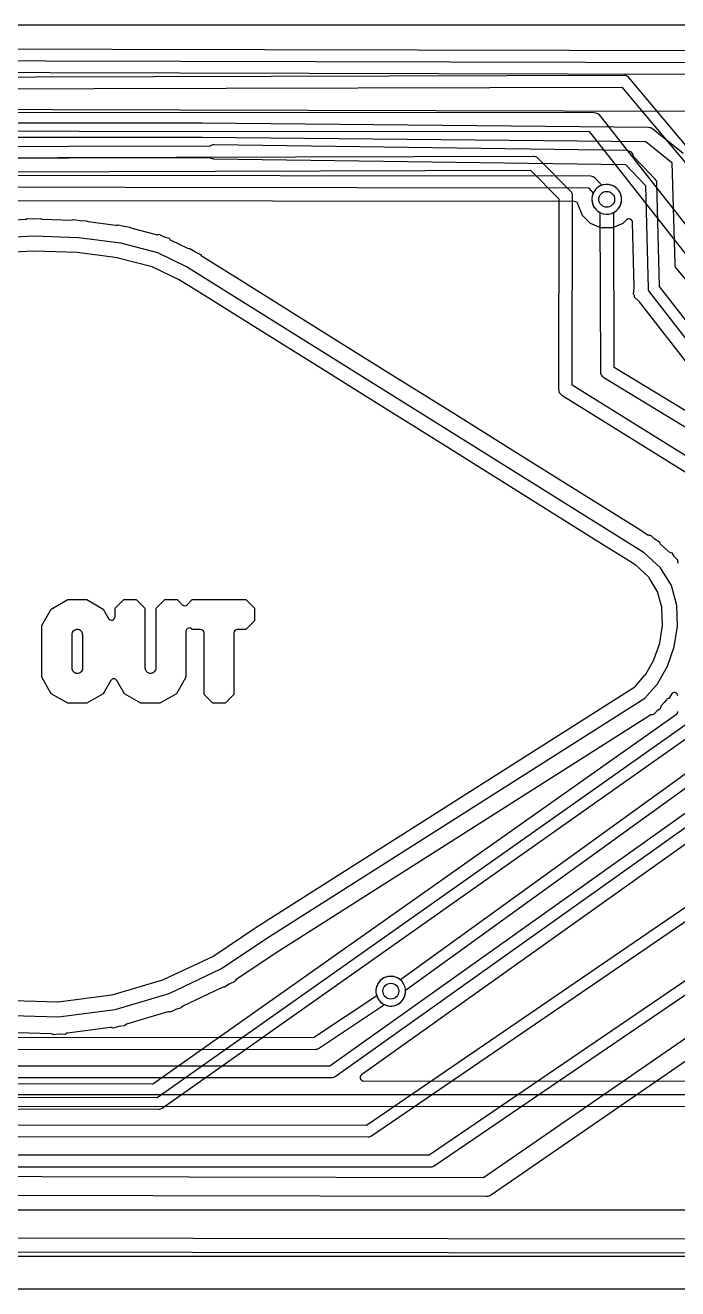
# Model space of a CAD drawing. Header units: millimetres. Extents: x 2.1 to 97.9, y 0.8 to 28.7.
# Drawn here: x 46.45 to 60.84, y 0.8 to 28.67 of the extents above; entities that cross this region are included whole.
import ezdxf

# ---------------------------------------------------------------- set-up
doc = ezdxf.new("R2010")
doc.units = ezdxf.units.MM

msp = doc.modelspace()

# ---------------------------------------------------------------- linework, layer by layer
at = {"layer": '16_copper'}
for points in [[(61.818, 28.099), (34.925, 28.162, 0.222506), (34.828, 28.117), (33.843, 26.942, 0.176138), (33.814, 26.861), (33.814, 26.162), (17.084, 26.162)], [(17.018, 25.908), (33.941, 25.908, 0.414214), (34.068, 26.035), (34.068, 26.814), (34.984, 27.908), (61.786, 27.845)], [(61.279, 27.584), (35.561, 27.648, 0.242866), (35.229, 27.478), (34.594, 26.589, 0.156294), (34.519, 26.353), (34.519, 25.679), (20.149, 25.679, 0.000779)], [(20.9, 19.74), (21.759, 20.599), (22.606, 20.599, 0.198912), (22.678, 20.629), (23.567, 21.518, 0.198912), (23.597, 21.59), (23.597, 24.867), (34.925, 24.867, 0.414214), (35.331, 25.273), (35.331, 26.222), (35.769, 26.835), (61.153, 26.772, 0.995419)], [(60.961, 25.836), (60.294, 26.376, 0.169301), (60.199, 26.41), (50.357, 26.505, 0.00242), (50.355, 26.505), (37.782, 26.505, 0.198912)], [(37.846, 26.2), (50.355, 26.2), (60.143, 26.105), (60.714, 25.643), (60.776, 23.396, 0.171185), (60.812, 23.301), (62.273, 21.586, 0.218558)], [(61.72, 21.266), (60.444, 22.906), (60.382, 25.188, 0.184339), (60.348, 25.271), (59.871, 25.776, 0.359212), (59.724, 25.902), (50.617, 26.029, 0.151437), (50.53, 26.003), (38.036, 25.972, 0.19426), (37.948, 25.936), (35.964, 24.012, 0.999638), (35.6, 23.466), (35.637, 23.445, 0.612993), (36.105, 23.795), (38.088, 25.718), (50.532, 25.749), (50.539, 25.744, 0.127644), (50.612, 25.724), (59.691, 25.597), (60.13, 25.132), (60.192, 22.858, 0.159808), (60.218, 22.783), (61.558, 21.061, 0.232857)], [(38.427, 25.108), (58.872, 25.083), (58.98, 24.965, 0.986419), (59.572, 24.683), (59.588, 24.723, 0.627692), (59.167, 25.137), (59.022, 25.295, 0.209911), (58.928, 25.337), (38.374, 25.362, 0.199232)], [(61.212, 21.01), (60.002, 22.566, 0.037898), (59.994, 22.574), (59.892, 22.671, 0.084871), (59.889, 22.696), (59.888, 22.704, 0.095063), (59.868, 22.737), (59.885, 22.876, 0.03789), (59.886, 22.888), (59.847, 24.322, 0.658345), (59.717, 24.374), (59.635, 24.293), (59.403, 24.196), (59.151, 24.196), (58.919, 24.293), (58.741, 24.47), (58.645, 24.703, 0.409131), (58.569, 24.778), (38.585, 24.803, 0.199232)], [(45.824, 24.356), (46.458, 24.389, 0.122318), (46.499, 24.403), (46.638, 24.398, 0.021797), (46.645, 24.399), (46.783, 24.406, 0.144796), (46.824, 24.392), (47.475, 24.369, 0.124367), (47.518, 24.381), (47.654, 24.363, 0.02379), (47.661, 24.362), (47.798, 24.357, 0.149839), (47.838, 24.338), (48.453, 24.258, 0.133084), (48.502, 24.268), (48.627, 24.235, 0.031108), (48.636, 24.234), (48.765, 24.217, 0.170003), (48.806, 24.189), (49.338, 24.05, 0.079183), (49.362, 24.048), (49.374, 24.05, 0.068152), (49.4, 24.058), (49.502, 24.009, 0.048568), (49.516, 24.004), (49.625, 23.975, 0.210623), (49.667, 23.929), (50.034, 23.752, 0.127923), (50.081, 23.746), (50.194, 23.675, 0.02731), (50.201, 23.671), (50.322, 23.613, 0.159046), (50.352, 23.577), (51.168, 23.067), (51.168, 23.067), (52.754, 22.076), (52.754, 22.076), (54.339, 21.086), (54.339, 21.086), (54.339, 21.086), (55.925, 20.095), (55.925, 20.095), (55.925, 20.095), (57.51, 19.105), (57.51, 19.105), (57.51, 19.105), (59.95, 17.581), (59.95, 17.581), (60.186, 17.433, 0.04123), (60.198, 17.428), (60.206, 17.424, 0.095155), (60.245, 17.422), (60.332, 17.343, 0.045025), (60.343, 17.335), (60.438, 17.276, 0.210835), (60.468, 17.219), (60.639, 17.064, 0.123385), (60.672, 17.046), (60.714, 17.035), (60.76, 16.958, 0.073734), (60.774, 16.941), (60.84, 16.88, 0.257286), (60.853, 16.802)], [(45.945, 7.167), (47.165, 7.13), (47.171, 7.131), (47.177, 7.131), (48.359, 7.286, 0.039597), (48.371, 7.288), (49.507, 7.625, 0.038409), (49.518, 7.63), (50.602, 8.142, 0.036581), (50.612, 8.148), (51.52, 8.754, 0.069741), (51.537, 8.769), (51.658, 8.846, 0.005594), (51.66, 8.847), (51.78, 8.927, 0.071944), (51.8, 8.936), (59.895, 14.078, 0.072066), (59.911, 14.092), (60.121, 14.333, 0.049564), (60.13, 14.345), (60.311, 14.662, 0.044973), (60.317, 14.675), (60.445, 15.037, 0.045095), (60.448, 15.05), (60.509, 15.429, 0.049578), (60.51, 15.444), (60.495, 15.814, 0.05775), (60.492, 15.831), (60.399, 16.17, 0.067144), (60.391, 16.188), (60.215, 16.484, 0.073719), (60.2, 16.501), (59.911, 16.765, 0.045025), (59.9, 16.773), (59.009, 17.329), (59.009, 17.329), (59.009, 17.329), (55.594, 19.463), (55.594, 19.463), (54.253, 20.301), (54.253, 20.301), (52.911, 21.139), (52.911, 21.139), (52.911, 21.139), (51.569, 21.978), (51.569, 21.978), (51.569, 21.978), (50.228, 22.816), (50.228, 22.816), (50.228, 22.816), (49.857, 23.047, 0.02731), (49.85, 23.051), (49.269, 23.332, 0.048568), (49.255, 23.337), (48.5, 23.534, 0.031108), (48.49, 23.535), (47.602, 23.652, 0.02379), (47.595, 23.653), (46.65, 23.686, 0.021797), (46.644, 23.686), (45.717, 23.638, 0.024198)], [(60.846, 13.877, 0.769152), (60.703, 13.915), (60.649, 13.82, 0.212774), (60.593, 13.791), (60.541, 13.732), (60.541, 13.732), (60.541, 13.732), (60.485, 13.668, 0.125052), (60.468, 13.634), (60.459, 13.594), (60.381, 13.544, 0.072081), (60.365, 13.53), (60.305, 13.461, 0.254763), (60.228, 13.447), (52.048, 8.251, 0.00558), (52.046, 8.25), (51.107, 7.623, 0.019352), (51.102, 7.62), (51.097, 7.614, 0.105181), (51.076, 7.58), (50.963, 7.526, 0.036581), (50.954, 7.521), (50.85, 7.452, 0.183142), (50.796, 7.447), (49.929, 7.037, 0.017499), (49.925, 7.035), (49.918, 7.03, 0.107724), (49.891, 6.997), (49.773, 6.962, 0.038409), (49.762, 6.958), (49.652, 6.906, 0.187495), (49.596, 6.91), (48.684, 6.639, 0.016319), (48.679, 6.638), (48.672, 6.634, 0.109423), (48.639, 6.605), (48.519, 6.589, 0.039597), (48.507, 6.587), (48.391, 6.552, 0.190266), (48.336, 6.565), (47.384, 6.441, 0.015931), (47.379, 6.44), (47.371, 6.437, 0.109958), (47.334, 6.414), (47.213, 6.417, 0.039997), (47.201, 6.417), (47.08, 6.401, 0.191166), (47.028, 6.423), (46.04, 6.452, 0.016522)], [(18.087, 13.814), (27.593, 3.533, 0.2091), (27.686, 3.493), (55.404, 3.493), (55.411, 3.493, 0.135331), (55.475, 3.515), (64.782, 9.853, 0.993044)], [(63.267, 13.787), (54.727, 7.616), (54.697, 7.639), (54.66, 7.66), (54.62, 7.677), (54.579, 7.688), (54.536, 7.693), (54.493, 7.693), (54.451, 7.688), (54.409, 7.677), (54.37, 7.66), (54.332, 7.639), (54.298, 7.613), (54.268, 7.582), (54.242, 7.548), (54.22, 7.511), (54.204, 7.471), (54.193, 7.43), (54.187, 7.387), (54.187, 7.345), (54.193, 7.302), (54.204, 7.261), (54.22, 7.221), (54.242, 7.184), (54.268, 7.15), (54.298, 7.119), (54.332, 7.093), (54.37, 7.072), (54.409, 7.055), (54.451, 7.044), (54.493, 7.039), (54.536, 7.039), (54.579, 7.044, 0.374999), (54.842, 7.386), (63.382, 13.557)], [(41.061, 5.328), (49.242, 5.321, 0.155087), (49.286, 5.335), (60.813, 13.472, 0.243691), (60.846, 13.535)], [(41.059, 4.769), (49.403, 4.763, 0.155078), (49.476, 4.786), (61.351, 13.168, 0.243696)], [(33.484, 4.159), (54.019, 4.153, 0.151025), (54.091, 4.175), (65.317, 11.843)], [(20.1, 10.64), (27.091, 2.975, 0.210328), (27.241, 2.908), (56.622, 2.845), (56.631, 2.846, 0.140351), (56.738, 2.881), (64.446, 8.192)], [(67.335, 2.54), (25.628, 2.54), (21.716, 6.941, 1), (20.956, 6.267), (25.02, 1.695, 0.214228), (25.4, 1.524), (67.503, 1.524, 0.161647)]]:
    msp.add_lwpolyline(points, format="xyb", dxfattribs=at)
for points in [[(47.391, 13.716), (47.028, 13.925), (46.818, 14.288), (46.818, 14.666), (46.818, 14.666), (46.818, 15.43), (47.028, 15.793), (47.391, 16.002), (47.809, 16.002), (48.172, 15.793), (48.291, 15.586, 0.767326), (48.433, 15.625), (48.433, 15.809), (48.627, 16.002), (48.9, 16.002), (49.094, 15.809), (49.094, 14.498, 0.118843), (49.102, 14.455), (49.104, 14.452, 0.152097), (49.137, 14.406), (49.145, 14.4, 0.141967), (49.194, 14.379), (49.204, 14.378, 0.141873), (49.256, 14.384), (49.265, 14.388), (49.285, 14.4, 0.34309), (49.337, 14.498), (49.337, 14.666), (49.337, 14.666), (49.337, 15.809), (49.53, 16.002), (49.804, 16.002), (49.917, 15.889, 0.414214), (50.025, 15.889), (50.138, 16.002), (51.315, 16.002), (51.508, 15.809), (51.508, 15.535), (51.315, 15.342), (51.133, 15.342, 0.414214), (51.056, 15.265), (51.056, 13.909), (50.863, 13.716), (50.589, 13.716), (50.396, 13.909), (50.396, 15.265, 0.414214), (50.32, 15.342), (50.138, 15.342, 0.742653), (49.997, 15.299), (49.997, 14.329, 0.104848), (49.997, 14.288), (49.788, 13.925), (49.425, 13.716), (49.006, 13.716), (48.643, 13.925), (48.474, 14.219, 0.577348), (48.342, 14.219), (48.172, 13.925), (47.809, 13.716)], [(47.621, 14.379, 0.144032), (47.67, 14.4), (47.677, 14.406, 0.318497), (47.721, 14.498), (47.721, 15.052), (47.721, 15.052), (47.721, 15.22, 0.118842), (47.713, 15.263), (47.711, 15.266, 0.152113), (47.678, 15.312), (47.67, 15.318, 0.141967), (47.622, 15.339), (47.612, 15.34, 0.141873), (47.56, 15.334), (47.55, 15.33), (47.53, 15.318, 0.34309), (47.479, 15.22), (47.479, 14.498, 0.118777), (47.487, 14.455), (47.489, 14.452), (47.49, 14.448), (47.502, 14.428), (47.508, 14.42), (47.513, 14.413), (47.515, 14.412), (47.516, 14.411), (47.522, 14.406), (47.53, 14.4), (47.55, 14.388), (47.559, 14.385), (47.568, 14.381), (47.569, 14.381), (47.57, 14.38), (47.578, 14.379), (47.588, 14.378), (47.612, 14.378)]]:
    msp.add_lwpolyline(points, format="xyb", close=True, dxfattribs=at)
for points in [[(64.639, 10.063), (55.365, 3.747), (27.742, 3.747), (18.306, 13.951)], [(61.151, 13.337), (49.363, 5.017), (41.06, 5.023)], [(65.206, 12.075), (53.98, 4.407), (33.485, 4.413)], [(64.267, 8.563), (56.559, 3.251), (27.331, 3.315), (20.397, 10.918)]]:
    msp.add_lwpolyline(points, dxfattribs=at)
at = {"layer": '1_copper'}
for points in [[(29.011, 26.288, 0.193859), (28.926, 26.248), (27.161, 24.312, 0.943302), (26.906, 23.709), (26.946, 23.692, 0.659307), (27.348, 24.141), (29.076, 26.035), (33.592, 26.035, 0.001083), (33.592, 26.035), (34.545, 26.039, 0.150845), (34.617, 26.062), (36.33, 27.242), (59.612, 27.305), (61.829, 24.66, 0.944634), (62.393, 24.328), (62.415, 24.365, 0.65825), (62.024, 24.823), (59.768, 27.514, 0.222514), (59.671, 27.559), (36.29, 27.495, 0.15126), (36.218, 27.473), (34.505, 26.293), (33.591, 26.289), (29.02, 26.289)], [(47.391, 13.716), (47.028, 13.925), (46.818, 14.288), (46.818, 14.666), (46.818, 14.666), (46.818, 15.43), (47.028, 15.793), (47.391, 16.002), (47.809, 16.002), (48.172, 15.793), (48.291, 15.586, 0.767326), (48.433, 15.625), (48.433, 15.809), (48.627, 16.002), (48.9, 16.002), (49.094, 15.809), (49.094, 14.498, 0.118843), (49.102, 14.455), (49.104, 14.452, 0.152097), (49.137, 14.406), (49.145, 14.4, 0.141967), (49.194, 14.379), (49.204, 14.378, 0.141873), (49.256, 14.384), (49.265, 14.388), (49.285, 14.4, 0.34309), (49.337, 14.498), (49.337, 14.666), (49.337, 14.666), (49.337, 15.809), (49.53, 16.002), (49.804, 16.002), (49.917, 15.889, 0.414214), (50.025, 15.889), (50.138, 16.002), (51.315, 16.002), (51.508, 15.809), (51.508, 15.535), (51.315, 15.342), (51.133, 15.342, 0.414214), (51.056, 15.265), (51.056, 13.909), (50.863, 13.716), (50.589, 13.716), (50.396, 13.909), (50.396, 15.265, 0.414214), (50.32, 15.342), (50.138, 15.342, 0.742653), (49.997, 15.299), (49.997, 14.329, 0.104848), (49.997, 14.288), (49.788, 13.925), (49.425, 13.716), (49.006, 13.716), (48.643, 13.925), (48.474, 14.219, 0.577348), (48.342, 14.219), (48.172, 13.925), (47.809, 13.716)], [(47.621, 14.379, 0.144032), (47.67, 14.4), (47.677, 14.406, 0.318497), (47.721, 14.498), (47.721, 15.052), (47.721, 15.052), (47.721, 15.22, 0.118842), (47.713, 15.263), (47.711, 15.266, 0.152113), (47.678, 15.312), (47.67, 15.318, 0.141967), (47.622, 15.339), (47.612, 15.34, 0.141873), (47.56, 15.334), (47.55, 15.33), (47.53, 15.318, 0.34309), (47.479, 15.22), (47.479, 14.498, 0.118777), (47.487, 14.455), (47.489, 14.452), (47.49, 14.448), (47.502, 14.428), (47.508, 14.42), (47.513, 14.413), (47.515, 14.412), (47.516, 14.411), (47.522, 14.406), (47.53, 14.4), (47.55, 14.388), (47.559, 14.385), (47.568, 14.381), (47.569, 14.381), (47.57, 14.38), (47.578, 14.379), (47.588, 14.378), (47.612, 14.378)], [(53.222, 5.462, 0.137903), (53.287, 5.484), (62.685, 12.165, 0.242823), (62.738, 12.268), (62.738, 13.732, 0.965066), (62.506, 14.344), (62.466, 14.328, 0.642766), (62.484, 13.732), (62.484, 12.334), (53.172, 5.715), (42.739, 5.715), (40.134, 7.284, 0.136386), (40.069, 7.303), (33.337, 7.303, 0.879449), (33.305, 7.053), (33.337, 7.049), (40.033, 7.049), (42.638, 5.479, 0.136386), (42.704, 5.461), (53.213, 5.461)], [(52.858, 6.084, 0.133942), (52.921, 6.105), (54.375, 7.07, 0.991965), (54.66, 7.66), (54.62, 7.677, 0.621039), (54.204, 7.261), (52.813, 6.337), (43.132, 6.344), (32.421, 13.125, 0.14575), (32.351, 13.144), (26.081, 13.054, 0.958128), (25.47, 12.817), (25.487, 12.777, 0.6479), (26.085, 12.8), (32.317, 12.89), (42.966, 6.148, 0.231469), (43.072, 6.09), (52.851, 6.083)], [(64.014, 4.827, 0.132588), (64.077, 4.847), (65.083, 5.5, 0.960232), (65.494, 6.01), (65.46, 6.036, 0.646058), (64.954, 5.719), (63.97, 5.08), (43.561, 5.083, 0.000529), (43.561, 5.083), (41.951, 5.08), (40.832, 5.894, 0.952827), (40.202, 6.074), (40.191, 6.033, 0.651914), (40.682, 5.689), (41.835, 4.85, 0.15901), (41.91, 4.826), (43.285, 4.829), (43.309, 4.826), (43.562, 4.829), (64.008, 4.826)]]:
    msp.add_lwpolyline(points, format="xyb", close=True, dxfattribs=at)
for points in [[(62.075, 22.936), (59.151, 26.656, 0.229961), (58.992, 26.734), (36.322, 26.746, 0.152694), (36.206, 26.71), (34.608, 25.603), (30.607, 25.603, 0.206567), (30.459, 25.539), (28.424, 23.381), (25.082, 23.381, 0.212148), (24.932, 23.314), (23.214, 21.412), (22.223, 21.412), (21.409, 21.955)], [(21.096, 21.675), (22.049, 21.04, 0.14807), (22.162, 21.006), (23.305, 21.006), (23.32, 21.007, 0.192524), (23.455, 21.073), (25.173, 22.974), (28.512, 22.974, 0.206567), (28.659, 23.038), (30.695, 25.197), (34.671, 25.197, 0.152553), (34.787, 25.233), (36.385, 26.34), (58.893, 26.327), (61.816, 22.607, 0.230107)], [(63.454, 17.655), (58.518, 20.727), (58.524, 24.902, 0.198148), (58.48, 25.009), (57.766, 25.73, 0.200855), (57.658, 25.775), (36.671, 25.711, 0.154657)], [(36.72, 25.406), (57.595, 25.47), (58.22, 24.839), (58.213, 20.643, 0.259495), (58.285, 20.513), (63.221, 17.441)], [(64.131, 18.272), (59.442, 21.117), (59.431, 24.539, 0.985589), (59.132, 25.123), (59.095, 25.101, 0.56997), (59.126, 24.538), (59.138, 21.031, 0.261248), (59.211, 20.901), (63.9, 18.056)], [(45.945, 7.167), (47.165, 7.13), (47.171, 7.131), (47.177, 7.131), (48.359, 7.286, 0.039597), (48.371, 7.288), (49.507, 7.625, 0.038409), (49.518, 7.63), (50.602, 8.142, 0.036581), (50.612, 8.148), (51.52, 8.754, 0.069741), (51.537, 8.769), (51.658, 8.846, 0.005594), (51.66, 8.847), (51.78, 8.927, 0.071944), (51.8, 8.936), (59.895, 14.078, 0.072066), (59.911, 14.092), (60.121, 14.333, 0.049564), (60.13, 14.345), (60.311, 14.662, 0.044973), (60.317, 14.675), (60.445, 15.037, 0.045095), (60.448, 15.05), (60.509, 15.429, 0.049578), (60.51, 15.444), (60.495, 15.814, 0.05775), (60.492, 15.831), (60.399, 16.17, 0.067144), (60.391, 16.188), (60.215, 16.484, 0.073719), (60.2, 16.501), (59.911, 16.765, 0.045025), (59.9, 16.773), (59.009, 17.329), (59.009, 17.329), (59.009, 17.329), (55.594, 19.463), (55.594, 19.463), (54.253, 20.301), (54.253, 20.301), (52.911, 21.139), (52.911, 21.139), (52.911, 21.139), (51.569, 21.978), (51.569, 21.978), (51.569, 21.978), (50.228, 22.816), (50.228, 22.816), (50.228, 22.816), (49.857, 23.047, 0.02731), (49.85, 23.051), (49.269, 23.332, 0.048568), (49.255, 23.337), (48.5, 23.534, 0.031108), (48.49, 23.535), (47.602, 23.652, 0.02379), (47.595, 23.653), (46.65, 23.686, 0.021797), (46.644, 23.686), (45.717, 23.638, 0.024198)], [(61.731, 11.113), (53.869, 5.525, 0.730454), (53.913, 5.386), (63.857, 5.385, 0.212807)], [(67.004, 1.891), (38.918, 1.927), (34.389, 5.83, 0.179726), (34.29, 5.867), (32.444, 5.867), (30.901, 7.288, 1), (30.694, 7.063), (32.282, 5.603, 0.188113), (32.385, 5.563), (34.233, 5.563), (38.451, 1.928), (20.928, 1.951)], [(20.927, 1.646), (38.861, 1.623), (67.056, 1.586, 0.166993)]]:
    msp.add_lwpolyline(points, format="xyb", dxfattribs=at)
at = {"layer": 'drills_via_1_16'}
for centre in [(59.277, 24.829), (54.515, 7.366)]:
    msp.add_circle(centre, 0.175, dxfattribs=at)
at = {"layer": 'holes'}
msp.add_lwpolyline([(45.903, 6.838), (47.188, 6.799), (48.434, 6.962), (49.631, 7.318), (50.77, 7.857), (51.839, 8.57), (60.121, 13.831), (60.397, 14.146), (60.616, 14.53), (60.768, 14.962), (60.841, 15.417), (60.823, 15.874), (60.703, 16.311), (60.467, 16.705), (60.106, 17.034), (50.013, 23.339), (49.376, 23.646), (48.559, 23.86), (47.626, 23.982), (46.644, 24.017), (45.68, 23.967)], dxfattribs=at)
at = {"layer": 'outline'}
for points in [[(73.765, 28.666), (33.336, 28.666), (33.269, 26.786), (17.162, 26.747)], [(6.225, 0.805), (70.526, 0.805)]]:
    msp.add_lwpolyline(points, dxfattribs=at)

doc.saveas('drawing.dxf')
